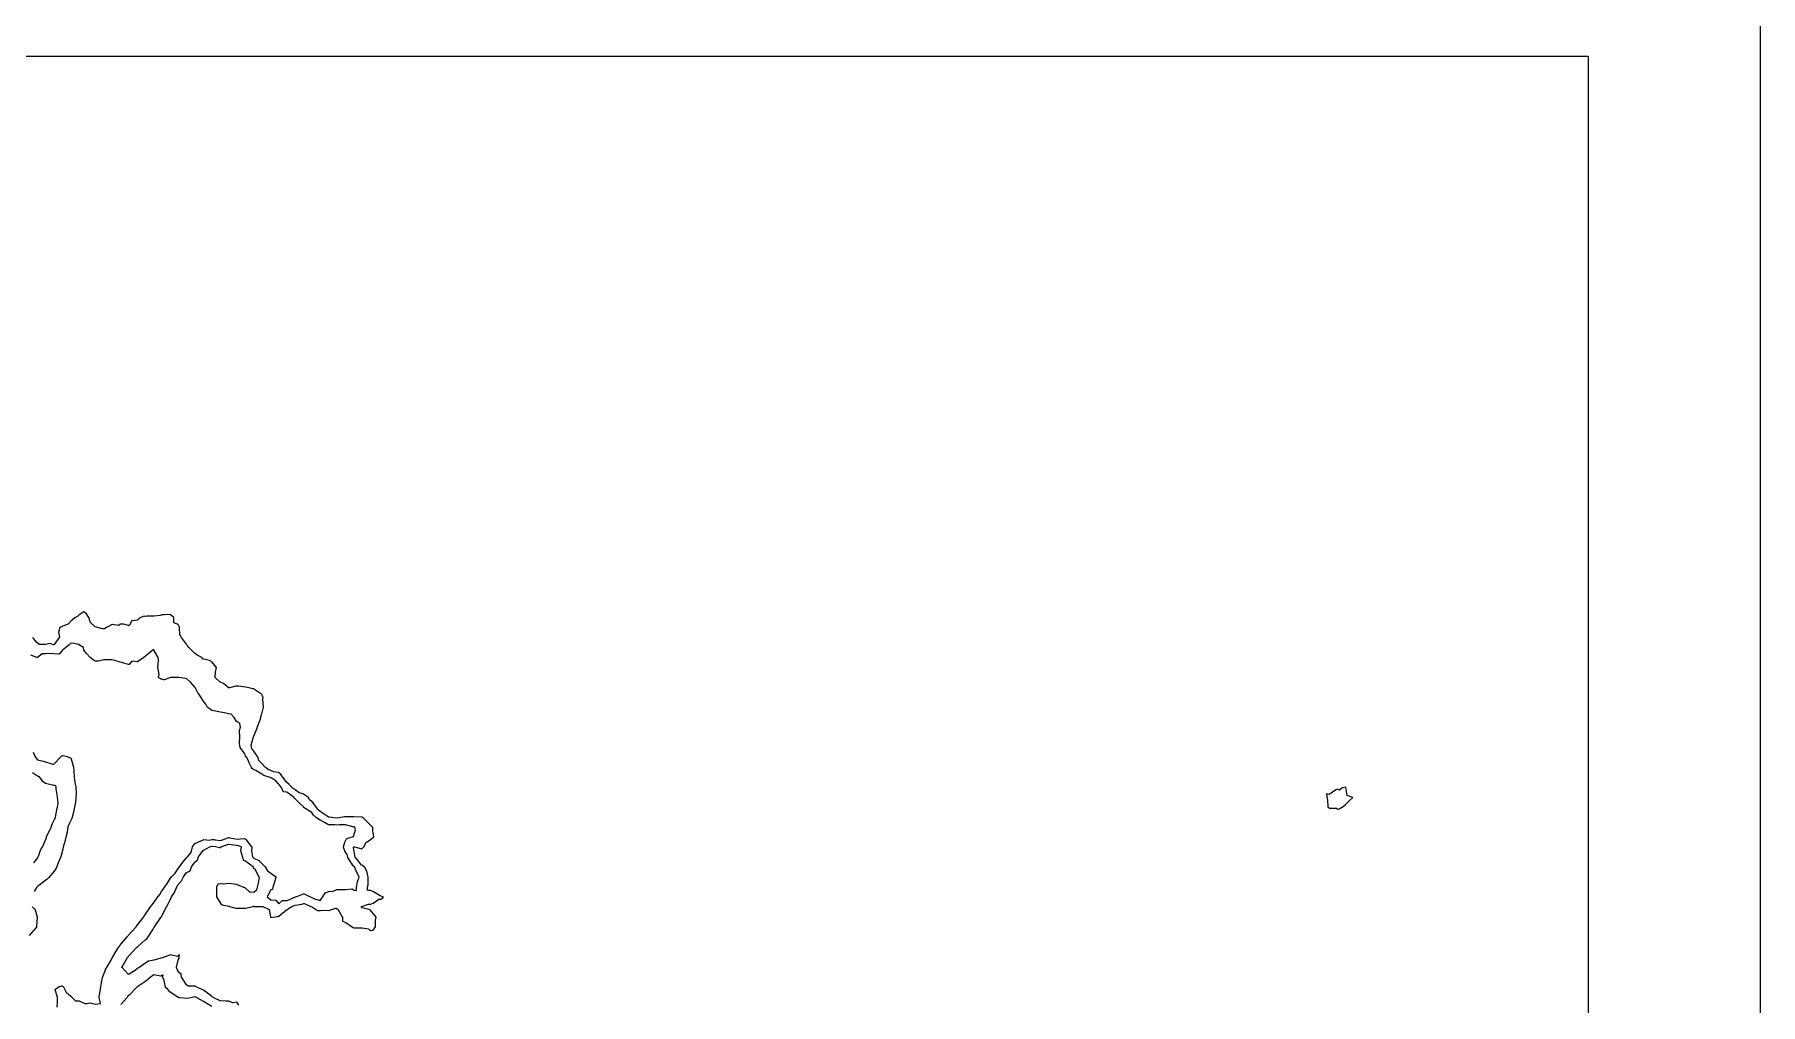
# Model space of a CAD drawing. Header units: millimetres. Extents: x 0 to 500, y 0 to 700.
# Drawn here: x 308.2 to 500, y 480.7 to 588.6 of the extents above; entities that cross this region are included whole.
import ezdxf

# ---------------------------------------------------------------- set-up
doc = ezdxf.new("R2010")
doc.units = ezdxf.units.MM
for name, color, linetype in [('CORTE', 1, 'Continuous'), ('GRABADO', 5, 'Continuous'), ('HOJA', 8, 'Continuous')]:
    doc.layers.add(name, color=color, linetype=linetype)

msp = doc.modelspace()

# ---------------------------------------------------------------- linework, layer by layer
at = {"layer": 'CORTE'}
for points in [[(302.94, 586.13), (326.24, 586.13), (326.67, 586.13), (328.93, 586.13), (329.61, 586.13), (330.73, 586.13), (331.41, 586.13), (331.86, 586.13), (332.31, 586.13), (340.21, 586.13), (340.7, 586.13), (341.34, 586.13), (341.83, 586.13), (342.96, 586.13), (343.6, 586.13), (344.16, 586.13), (344.79, 586.13), (345.29, 586.13), (345.8, 586.13), (346.93, 586.13), (347.44, 586.13), (348.01, 586.13), (348.63, 586.13), (349.76, 586.13), (350.28, 586.13), (351.42, 586.13), (351.95, 586.13), (354.23, 586.13), (354.78, 586.13), (355.37, 586.13), (356.52, 586.13), (357.07, 586.13), (357.64, 586.13), (358.2, 586.13), (359.35, 586.13), (359.91, 586.13), (360.48, 586.13), (361.64, 586.13), (362.22, 586.13), (384.88, 586.13), (385.33, 586.13), (385.78, 586.13), (386.36, 586.13), (386.68, 586.13), (387.01, 586.13), (387.6, 586.13), (388.07, 586.13), (388.67, 586.13), (389.39, 586.13), (389.74, 586.13), (390.34, 586.13), (390.82, 586.13), (391.54, 586.13), (392.14, 586.13), (392.62, 586.13), (394.43, 586.13), (395.13, 586.13), (395.63, 586.13), (396.13, 586.13), (396.64, 586.13), (397.15, 586.13), (397.76, 586.13), (398.28, 586.13), (400.72, 586.13), (401.25, 586.13), (404.32, 586.13), (404.8, 586.13), (407.28, 586.13), (407.84, 586.13), (409.71, 586.13), (410.28, 586.13), (411.53, 586.13), (412.12, 586.13), (414.62, 586.13), (415.27, 586.13), (415.87, 586.13), (416.48, 586.13), (417.74, 586.13), (418.35, 586.13), (418.98, 586.13), (419.61, 586.13), (420.25, 586.13), (420.88, 586.13), (440.55, 586.13), (441.02, 586.13), (441.81, 586.13), (442.1, 586.13), (442.1, 586.13), (442.64, 586.13), (443.85, 586.13), (444.87, 586.13), (446.19, 586.13), (447.88, 586.13), (450.36, 586.13), (450.36, 586.13), (450.88, 586.13), (452.15, 586.13), (452.67, 586.13), (453.45, 586.13), (453.45, 586.13), (453.89, 586.13), (454.44, 586.13), (455.89, 586.13), (456.95, 586.13), (458.07, 586.13), (458.33, 586.13), (460.25, 586.13), (460.81, 586.13), (461.54, 586.13), (462.1, 586.13), (466.61, 586.13), (467.32, 586.13), (469.24, 586.13), (469.84, 586.13), (470.53, 586.13), (471.21, 586.13), (472.49, 586.13), (473.16, 586.13), (473.52, 586.13), (473.95, 586.13), (474.63, 586.13), (475.37, 586.13), (476.15, 586.13), (476.96, 586.13), (477.59, 586.13), (478.24, 586.13), (479.52, 586.13), (480.15, 586.13), (480.8, 586.13), (480.81, 586.13), (480.82, 586.13), (480.84, 586.12), (480.85, 586.11), (480.86, 586.1), (480.86, 586.09), (480.87, 586.08), (480.87, 586.06), (480.87, 551.43), (480.87, 550.67), (480.87, 549.14), (480.87, 548.38), (480.87, 520.11), (480.87, 519.37), (480.87, 518.62), (480.87, 517.87), (480.87, 465.69)], [(310.74, 480.45), (310.78, 481.06), (310.78, 481.55), (310.51, 482.38), (310.5, 482.38), (310.5, 482.4), (310.5, 482.4), (310.5, 482.41), (310.51, 482.42), (310.51, 482.42), (310.51, 482.43), (310.51, 482.44), (310.52, 482.44), (310.53, 482.45), (310.54, 482.46), (310.96, 482.74), (310.97, 482.74), (310.98, 482.74), (311.25, 482.81), (311.26, 482.82), (311.28, 482.82), (311.28, 482.82), (311.29, 482.81), (311.3, 482.81), (311.3, 482.81), (311.31, 482.8), (311.41, 482.73), (311.41, 482.73), (311.42, 482.72), (311.43, 482.71), (311.74, 482.1), (312.25, 481.67), (312.25, 481.67), (312.3, 481.62), (312.77, 481.17), (313.13, 481.15), (313.14, 481.15), (313.14, 481.15), (313.15, 481.15), (313.16, 481.14), (313.81, 480.84), (314.04, 480.85), (314.38, 480.93), (314.38, 480.93), (314.39, 480.93), (314.4, 480.93), (314.4, 480.93), (314.98, 480.8), (315.53, 480.86), (315.41, 481.55), (315.41, 481.55), (315.41, 481.57), (315.49, 482.28), (315.57, 482.68), (315.6, 482.96), (315.6, 482.96), (315.78, 483.8), (315.79, 483.81), (315.79, 483.81), (315.83, 483.93), (316.1, 484.61), (316.1, 484.61), (316.1, 484.62), (316.28, 484.93), (316.76, 485.76), (316.84, 485.94), (316.85, 485.95), (316.91, 486.05), (317.29, 486.67), (317.59, 487.16), (317.59, 487.17), (317.65, 487.23), (317.7, 487.3), (318.52, 488.28), (318.57, 488.34), (318.62, 488.41), (318.62, 488.42), (319.5, 489.39), (319.52, 489.42), (319.55, 489.45), (319.55, 489.46), (320.35, 490.49), (320.35, 490.5), (320.41, 490.58), (320.47, 490.66), (321.11, 491.61), (321.11, 491.61), (321.25, 491.79), (321.4, 491.99), (321.91, 492.72), (321.91, 492.73), (322.13, 492.96), (322.32, 493.29), (322.33, 493.29), (322.7, 493.83), (322.95, 494.19), (323.25, 494.68), (323.25, 494.68), (323.42, 494.94), (323.43, 494.95), (323.43, 494.95), (323.84, 495.36), (324.18, 495.85), (324.18, 495.85), (324.33, 496.06), (324.69, 496.56), (325.11, 497.04), (325.21, 497.17), (325.21, 497.17), (325.62, 497.64), (325.77, 498.26), (325.77, 498.26), (325.77, 498.27), (325.78, 498.27), (325.78, 498.28), (326.03, 498.63), (326.04, 498.64), (326.05, 498.64), (326.06, 498.65), (326.52, 498.87), (326.99, 499.06), (327, 499.06), (327.01, 499.07), (327.02, 499.07), (327.02, 499.07), (327.61, 499.02), (327.93, 499.09), (327.94, 499.09), (327.95, 499.09), (328.25, 499.07), (328.26, 499.06), (328.87, 498.96), (329.63, 499.25), (329.78, 499.3), (329.78, 499.3), (329.79, 499.3), (329.79, 499.3), (329.8, 499.3), (329.81, 499.3), (329.93, 499.28), (330.73, 499.12), (331.47, 499.21), (331.48, 499.21), (331.48, 499.2), (331.49, 499.2), (331.5, 499.2), (331.69, 499.12), (331.69, 499.11), (331.7, 499.11), (331.71, 499.1), (331.71, 499.1), (332.34, 498.28), (332.35, 498.28), (332.35, 498.26), (332.36, 498.26), (332.36, 498.25), (332.36, 498.24), (332.36, 498.24), (332.36, 498.23), (332.32, 497.84), (332.43, 497.16), (332.62, 496.99), (333.16, 496.74), (333.17, 496.74), (333.17, 496.73), (333.18, 496.73), (333.55, 496.36), (333.56, 496.36), (333.83, 496.06), (333.83, 496.06), (333.84, 496.05), (334.09, 495.59), (334.47, 495.36), (334.47, 495.36), (334.99, 494.96), (334.99, 494.96), (335, 494.95), (335.01, 494.94), (335.01, 494.94), (335.01, 494.93), (335.02, 494.93), (335.02, 494.92), (335.02, 494.91), (335.02, 494.9), (335.02, 494.9), (335.02, 494.89), (335.02, 494.88), (334.79, 494.11), (334.7, 493.77), (334.66, 493.58), (334.66, 493.58), (334.66, 493.57), (334.66, 493.56), (334.65, 493.56), (334.65, 493.55), (334.64, 493.54), (334.64, 493.54), (334.63, 493.54), (334.62, 493.53), (334.61, 493.53), (334.48, 493.5), (334.05, 492.7), (334.46, 492.37), (335.01, 492.33), (335.02, 492.33), (335.03, 492.33), (335.03, 492.33), (335.04, 492.32), (335.05, 492.32), (335.06, 492.31), (335.06, 492.31), (335.07, 492.3), (335.36, 491.93), (335.69, 492.27), (335.69, 492.27), (335.7, 492.28), (335.71, 492.28), (335.72, 492.29), (335.72, 492.29), (335.73, 492.29), (336.27, 492.31), (337.12, 492.68), (337.18, 492.7), (337.19, 492.71), (337.23, 492.71), (337.35, 492.75), (338.11, 493.03), (338.12, 493.03), (338.13, 493.03), (338.14, 493.03), (338.15, 493.03), (338.17, 493.03), (338.76, 492.75), (339.01, 492.65), (339.1, 492.61), (339.1, 492.61), (339.31, 492.49), (339.96, 492.32), (340.25, 492.72), (340.5, 493.14), (340.5, 493.15), (340.51, 493.15), (340.51, 493.16), (340.52, 493.16), (340.52, 493.17), (340.53, 493.17), (340.89, 493.3), (340.9, 493.3), (340.91, 493.3), (341.39, 493.34), (341.81, 493.51), (341.82, 493.51), (341.84, 493.52), (342.13, 493.52), (342.76, 493.54), (343.47, 493.6), (343.47, 493.6), (343.49, 493.6), (343.5, 493.6), (343.51, 493.6), (343.51, 493.59), (343.52, 493.59), (343.72, 493.46), (344, 493.42), (344, 493.79), (344, 493.8), (344, 493.8), (344.1, 494.38), (344.1, 494.38), (344.27, 494.9), (343.95, 495.59), (343.79, 495.97), (343.72, 496.07), (343.64, 496.16), (343.63, 496.17), (343.02, 497.08), (343.02, 497.09), (343.02, 497.1), (343.01, 497.1), (343.01, 497.11), (343.01, 497.11), (342.97, 497.42), (342.71, 497.79), (342.7, 497.8), (342.7, 497.81), (342.53, 498.21), (342.53, 498.21), (342.52, 498.22), (342.52, 498.23), (342.52, 498.24), (342.52, 498.24), (342.52, 498.25), (342.53, 498.26), (342.7, 498.79), (342.7, 498.8), (342.89, 499.16), (342.89, 499.17), (342.9, 499.18), (342.91, 499.19), (342.93, 499.19), (343.67, 499.41), (343.88, 500.15), (343.79, 500.42), (343.74, 500.48), (343.69, 500.49), (343.6, 500.49), (343.59, 500.49), (342.76, 500.72), (342.12, 500.72), (341.85, 500.67), (341.85, 500.67), (341.84, 500.67), (341.58, 500.7), (340.91, 500.72), (340.89, 500.72), (340.88, 500.73), (340.88, 500.73), (340.43, 500.97), (339.95, 501.22), (339.95, 501.22), (339.54, 501.51), (339.54, 501.51), (339.23, 501.78), (339.23, 501.78), (339.22, 501.79), (339.01, 502.08), (338.19, 502.62), (338.13, 502.66), (338.12, 502.66), (338.12, 502.67), (338.11, 502.67), (338.11, 502.68), (338.1, 502.68), (338.1, 502.69), (338.08, 502.74), (337.7, 503.09), (337.7, 503.09), (337.16, 503.62), (337.1, 503.66), (337.1, 503.66), (337.09, 503.68), (337.08, 503.69), (337.08, 503.7), (337.06, 503.75), (336.25, 504.34), (335.9, 504.4), (335.9, 504.4), (335.89, 504.4), (335.88, 504.4), (335.87, 504.41), (335.87, 504.42), (335.86, 504.43), (335.85, 504.43), (335.64, 504.87), (335.3, 505.32), (335.03, 505.62), (334.49, 505.95), (334.41, 505.99), (333.69, 506.2), (333.68, 506.21), (333.46, 506.36), (332.79, 506.77), (332.55, 506.88), (332.44, 506.94), (332.43, 506.94), (332.42, 506.95), (332.42, 506.96), (332.41, 506.96), (332.33, 507.09), (332.01, 507.69), (332.01, 507.7), (331.82, 508.19), (331.69, 508.29), (331.69, 508.29), (331.68, 508.3), (331.68, 508.31), (331.67, 508.31), (331.67, 508.32), (331.58, 508.61), (331.06, 509.31), (331.06, 509.31), (331.05, 509.32), (331.05, 509.33), (331.05, 509.34), (330.98, 509.73), (330.98, 509.74), (330.98, 509.75), (331.02, 510.46), (330.98, 511.18), (330.98, 511.19), (330.98, 511.19), (330.98, 511.2), (331.09, 511.58), (331.02, 511.96), (330.68, 512.19), (330.67, 512.2), (330.67, 512.2), (330.66, 512.21), (330.41, 512.64), (330.08, 513), (329.78, 513.06), (329.34, 513.15), (328.86, 513.22), (328.86, 513.22), (328.51, 513.32), (327.93, 513.43), (327.92, 513.43), (327.91, 513.44), (327.46, 513.74), (327.45, 513.74), (327.45, 513.75), (327.44, 513.76), (327.44, 513.76), (327.26, 514.12), (326.96, 514.48), (326.96, 514.49), (326.73, 514.87), (326.42, 515.32), (326.41, 515.33), (326.05, 515.98), (326.05, 515.98), (326.03, 516.02), (325.59, 516.55), (325.13, 516.96), (324.46, 517.06), (324.25, 517.08), (324.24, 517.08), (324.21, 517.09), (324.19, 517.1), (323.33, 517.1), (323.23, 517.06), (322.62, 516.82), (322.61, 516.82), (322.61, 516.82), (322.6, 516.82), (322.59, 516.82), (322.58, 516.82), (322.57, 516.82), (322.37, 516.9), (322.26, 516.92), (322.25, 516.92), (322.24, 516.93), (322.23, 516.93), (322.02, 517.07), (322.02, 517.08), (322.01, 517.08), (322, 517.09), (322, 517.1), (321.99, 517.11), (321.99, 517.11), (321.99, 517.12), (321.99, 517.13), (321.99, 517.15), (321.99, 517.15), (321.99, 517.16), (322.08, 517.42), (321.93, 518.24), (321.93, 518.25), (321.93, 518.25), (321.99, 518.97), (321.95, 519.33), (321.44, 520.19), (321.16, 519.99), (320.58, 519.5), (320.49, 519.42), (320.35, 519.3), (320.35, 519.3), (319.65, 518.83), (319.65, 518.83), (319.64, 518.82), (319.63, 518.82), (319.61, 518.82), (319.61, 518.82), (319.6, 518.82), (319.03, 518.89), (318.74, 518.54), (318.74, 518.54), (318.73, 518.53), (318.72, 518.52), (318.71, 518.52), (318.69, 518.52), (318.68, 518.52), (318.67, 518.52), (318.15, 518.67), (317.74, 518.8), (317.04, 519.01), (316.82, 519.07), (315.92, 519.07), (315.32, 518.89), (315.31, 518.89), (315.31, 518.89), (314.97, 518.89), (314.97, 518.89), (314.96, 518.89), (314.96, 518.9), (314.95, 518.9), (314.94, 518.9), (314.94, 518.91), (314.73, 519.05), (314.39, 519.3), (314.39, 519.3), (314.38, 519.3), (314.38, 519.31), (313.99, 519.77), (313.72, 520.1), (313.72, 520.1), (313.71, 520.11), (313.71, 520.12), (313.71, 520.12), (313.71, 520.13), (313.66, 520.42), (313.1, 520.76), (312.59, 520.88), (312.23, 520.92), (312.02, 520.7), (312.02, 520.69), (311.71, 520.41), (311.71, 520.41), (311.33, 520.14), (310.99, 519.71), (310.99, 519.71), (310.98, 519.7), (310.97, 519.7), (310.97, 519.69), (310.95, 519.69), (310.94, 519.69), (310.93, 519.69), (310.34, 519.73), (309.81, 519.75), (309.42, 519.72), (309.08, 519.72), (308.54, 519.31), (308.53, 519.31), (308.52, 519.3), (308.51, 519.3), (308.5, 519.29), (308.49, 519.29), (308.48, 519.3), (308.47, 519.3), (308.46, 519.3), (307.8, 519.59)], [(308.06, 508.78), (308.28, 508.28), (308.54, 507.94), (309.03, 507.82), (309.44, 507.71), (309.44, 507.71), (310.12, 507.5), (310.12, 507.5), (310.32, 507.42), (311.13, 508.29), (311.18, 508.35), (311.19, 508.35), (311.24, 508.38), (311.34, 508.43), (311.35, 508.43), (311.36, 508.43), (311.37, 508.43), (311.38, 508.43), (311.38, 508.43), (311.83, 508.31), (311.84, 508.31), (311.85, 508.31), (312.24, 508.11), (312.24, 508.11), (312.25, 508.1), (312.26, 508.09), (312.26, 508.08), (312.27, 508.07), (312.27, 508.06), (312.48, 507.4), (312.48, 507.39), (312.54, 507.14), (312.54, 507.14), (312.59, 506.76), (312.59, 506.76), (312.62, 506.02), (312.7, 505.43), (312.8, 504.92), (312.81, 504.91), (312.84, 504.23), (312.84, 504.23), (312.81, 503.79), (312.81, 503.79), (312.75, 503.25), (312.75, 503.25), (312.64, 502.67), (312.59, 502.3), (312.58, 502.29), (312.38, 501.55), (312.38, 501.54), (312.27, 501.27), (312.27, 501.26), (312.01, 500.74), (311.92, 500.44), (311.83, 499.92), (311.83, 499.91), (311.7, 499.33), (311.63, 499), (311.63, 498.99), (311.39, 498.22), (311.35, 498.01), (311.17, 497.32), (311.09, 497.1), (311.09, 497.1), (310.84, 496.5), (310.67, 495.99), (310.67, 495.98), (310.67, 495.98), (310.56, 495.8), (310.56, 495.79), (310.41, 495.58), (309.79, 494.85), (309.79, 494.85), (309.61, 494.68), (309.61, 494.67), (309.47, 494.56), (308.83, 494.08), (308.54, 493.86), (308.49, 493.81), (308.44, 493.75), (308.17, 493.29)], [(307.95, 491.6), (308.28, 491.3), (308.29, 491.29), (308.29, 491.28), (308.29, 491.28), (308.3, 491.27), (308.52, 490.47), (308.52, 490.47), (308.52, 490.46), (308.52, 490.45), (308.45, 489.47), (308.43, 489.33), (308.43, 489.32), (308.42, 489.31), (308.42, 489.3), (308.41, 489.29), (307.62, 488.42)], [(327.91, 480.52), (327.37, 480.85), (326.98, 481.08), (326.23, 481.5), (326.23, 481.5), (326.12, 481.57), (326.08, 481.59), (326.02, 481.59), (325.59, 481.49), (325.59, 481.49), (325.18, 481.42), (325.17, 481.42), (325.16, 481.42), (324.35, 481.49), (324.35, 481.49), (324.25, 481.5), (324.24, 481.5), (324.23, 481.5), (324.23, 481.5), (324.22, 481.5), (324.21, 481.5), (324.2, 481.51), (324.19, 481.52), (324.19, 481.52), (324.15, 481.56), (323.27, 482.13), (323.27, 482.14), (323.26, 482.15), (323.07, 482.39), (322.78, 482.62), (322.77, 482.62), (322.77, 482.62), (322.76, 482.63), (322.76, 482.64), (322.76, 482.64), (322.75, 482.65), (322.75, 482.66), (322.61, 483.41), (322.46, 483.76), (322.46, 483.76), (322.45, 483.77), (322.45, 483.78), (322.45, 483.78), (322.45, 483.79), (322.45, 483.79), (322.45, 483.8), (322.52, 483.99), (322.42, 483.99), (322.29, 483.89), (322.29, 483.89), (322.28, 483.89), (322.28, 483.88), (322.27, 483.88), (322.26, 483.88), (322.25, 483.88), (322.24, 483.88), (322.24, 483.88), (321.48, 484.03), (321.07, 483.73), (320.77, 483.5), (320.59, 483.35), (320.58, 483.35), (319.82, 482.81), (319.81, 482.81), (319.65, 482.71), (319.61, 482.68), (319.56, 482.62), (318.73, 481.78), (318.73, 481.78), (318.59, 481.69), (318.5, 481.52), (318.49, 481.52), (318.49, 481.51), (317.81, 480.76), (317.81, 480.76), (317.8, 480.75), (317.8, 480.75), (317.79, 480.75)]]:
    msp.add_lwpolyline(points, dxfattribs=at)
at = {"layer": 'GRABADO'}
for points in [[(302.94, 586.13), (320.7, 586.13), (321.2, 586.13), (323.8, 586.13), (324.59, 586.13), (325.89, 586.13), (326.67, 586.13), (327.19, 586.13), (327.71, 586.13), (336.83, 586.13), (337.39, 586.13), (338.13, 586.13), (338.69, 586.13), (340, 586.13), (340.73, 586.13), (341.38, 586.13), (342.11, 586.13), (342.69, 586.13), (343.27, 586.13), (344.58, 586.13), (345.17, 586.13), (345.82, 586.13), (346.54, 586.13), (347.84, 586.13), (348.45, 586.13), (349.76, 586.13), (350.37, 586.13), (353, 586.13), (353.63, 586.13), (354.32, 586.13), (355.64, 586.13), (356.27, 586.13), (356.94, 586.13), (357.58, 586.13), (358.91, 586.13), (359.56, 586.13), (360.22, 586.13), (361.55, 586.13), (362.22, 586.13), (379.25, 586.13), (379.76, 586.13), (380.28, 586.13), (380.95, 586.13), (381.32, 586.13), (381.7, 586.13), (382.39, 586.13), (382.92, 586.13), (383.61, 586.13), (384.45, 586.13), (384.85, 586.13), (385.54, 586.13), (386.09, 586.13), (386.92, 586.13), (387.62, 586.13), (388.18, 586.13), (390.26, 586.13), (391.07, 586.13), (391.65, 586.13), (392.23, 586.13), (392.81, 586.13), (393.4, 586.13), (394.11, 586.13), (394.7, 586.13), (397.53, 586.13), (398.14, 586.13), (401.68, 586.13), (402.23, 586.13), (405.09, 586.13), (405.74, 586.13), (407.89, 586.13), (408.55, 586.13), (409.99, 586.13), (410.67, 586.13), (413.56, 586.13), (414.31, 586.13), (415.01, 586.13), (415.7, 586.13), (417.16, 586.13), (417.87, 586.13), (418.59, 586.13), (419.31, 586.13), (420.05, 586.13), (420.78, 586.13), (434.36, 586.13), (434.9, 586.13), (435.81, 586.13), (436.15, 586.13), (436.15, 586.13), (436.77, 586.13), (438.17, 586.13), (439.35, 586.13), (440.86, 586.13), (442.81, 586.13), (445.68, 586.13), (445.68, 586.13), (446.27, 586.13), (447.74, 586.13), (448.34, 586.13), (449.24, 586.13), (449.24, 586.13), (449.75, 586.13), (450.39, 586.13), (452.05, 586.13), (453.28, 586.13), (454.57, 586.13), (454.87, 586.13), (457.09, 586.13), (457.74, 586.13), (458.58, 586.13), (459.23, 586.13), (464.43, 586.13), (465.24, 586.13), (467.46, 586.13), (468.15, 586.13), (468.95, 586.13), (469.73, 586.13), (471.21, 586.13), (471.98, 586.13), (472.4, 586.13), (472.9, 586.13), (473.69, 586.13), (474.53, 586.13), (475.43, 586.13), (476.37, 586.13), (477.09, 586.13), (477.85, 586.13), (479.32, 586.13), (480.05, 586.13), (480.8, 586.13), (480.81, 586.13), (480.82, 586.12), (480.84, 586.12), (480.85, 586.11), (480.86, 586.1), (480.86, 586.09), (480.87, 586.08), (480.87, 586.06), (480.87, 557.05), (480.87, 556.17), (480.87, 554.41), (480.87, 553.53), (480.87, 520.91), (480.87, 520.05), (480.87, 519.19), (480.87, 518.32), (480.87, 469.06)], [(330.9, 480.69), (330.69, 481.01), (330.29, 480.92), (330.28, 480.92), (330.26, 480.92), (330.25, 480.92), (330.25, 480.93), (329.78, 481.1), (329.49, 481.12), (328.87, 481.15), (328.86, 481.15), (328.86, 481.15), (328.85, 481.15), (328.84, 481.15), (328.14, 481.49), (328.14, 481.49), (327.98, 481.58), (327.97, 481.58), (327.91, 481.62), (327.9, 481.62), (327.57, 481.9), (326.98, 482.34), (326.84, 482.43), (326.39, 482.6), (326.39, 482.61), (326.08, 482.77), (325.31, 482.77), (325.3, 482.78), (325.29, 482.78), (325.29, 482.78), (325.28, 482.78), (325.28, 482.78), (325.27, 482.79), (325.12, 482.9), (325.11, 482.91), (325.11, 482.92), (324.57, 483.74), (324.56, 483.75), (324.56, 483.76), (324.56, 483.77), (324.56, 483.77), (324.49, 484.13), (324.19, 484.38), (324.19, 484.38), (324.18, 484.39), (324.18, 484.39), (324.17, 484.4), (324.17, 484.41), (324, 484.87), (324, 484.88), (324, 484.88), (324, 484.89), (324, 484.9), (324, 484.91), (324, 484.91), (324.17, 485.68), (324.17, 485.69), (324.17, 485.69), (324.18, 485.7), (324.18, 485.71), (324.3, 485.87), (324.28, 486), (324.28, 486.01), (324.28, 486.02), (324.28, 486.03), (324.33, 486.2), (324.26, 486.29), (324.18, 486.13), (324.17, 486.13), (324.17, 486.12), (324.16, 486.11), (324.15, 486.11), (324.15, 486.1), (324.14, 486.1), (324.13, 486.1), (324.13, 486.09), (324.11, 486.09), (324.1, 486.09), (324.1, 486.09), (324.09, 486.09), (323.32, 486.27), (322.44, 485.94), (322.42, 485.93), (322.42, 485.93), (322.41, 485.93), (322.4, 485.93), (322.4, 485.92), (322.4, 485.92), (321.48, 485.66), (321.48, 485.66), (320.86, 485.58), (320.58, 485.38), (319.8, 484.83), (319.7, 484.77), (319.65, 484.74), (319.39, 484.52), (319.38, 484.51), (318.72, 484.12), (318.72, 484.11), (318.71, 484.11), (318.7, 484.11), (318.69, 484.11), (318.69, 484.11), (318.68, 484.11), (318.68, 484.11), (318.67, 484.11), (318.66, 484.11), (318.65, 484.11), (318.64, 484.12), (318.63, 484.12), (318.63, 484.13), (317.94, 484.85), (317.94, 484.85), (317.94, 484.86), (317.93, 484.86), (317.93, 484.87), (317.93, 484.88), (317.93, 484.89), (317.93, 484.89), (317.93, 484.9), (317.93, 484.9), (317.93, 484.91), (317.93, 484.92), (317.93, 484.93), (317.94, 484.93), (318.55, 485.97), (318.55, 485.97), (318.61, 486.05), (318.61, 486.06), (318.62, 486.06), (318.62, 486.07), (318.63, 486.07), (318.77, 486.22), (319.55, 487.07), (319.56, 487.07), (319.57, 487.08), (319.57, 487.08), (319.58, 487.08), (319.59, 487.09), (319.6, 487.09), (319.62, 487.09), (319.63, 487.09), (319.62, 487.11), (319.62, 487.12), (319.62, 487.12), (319.62, 487.13), (319.62, 487.14), (319.63, 487.15), (319.63, 487.16), (319.64, 487.17), (319.64, 487.17), (320.49, 487.93), (320.49, 487.93), (320.5, 487.94), (320.69, 488.04), (320.83, 488.27), (320.83, 488.27), (321.4, 489.12), (321.48, 489.28), (321.54, 489.38), (321.54, 489.38), (322.26, 490.42), (322.32, 490.5), (322.32, 490.5), (322.32, 490.51), (322.88, 491.6), (322.88, 491.6), (323.04, 491.85), (323.25, 492.31), (323.42, 492.71), (323.43, 492.72), (323.43, 492.72), (323.76, 493.21), (324.01, 493.82), (324.01, 493.83), (324.02, 493.83), (324.18, 494.08), (324.18, 494.09), (324.55, 494.5), (324.77, 494.93), (324.77, 494.94), (324.77, 494.94), (325.11, 495.4), (325.11, 495.41), (325.12, 495.41), (325.13, 495.42), (325.13, 495.42), (325.5, 495.6), (325.64, 496.04), (325.65, 496.04), (325.65, 496.05), (325.65, 496.06), (326.04, 496.55), (326.04, 496.55), (326.04, 496.55), (326.32, 496.82), (326.43, 497.15), (326.43, 497.15), (326.43, 497.16), (326.44, 497.17), (326.96, 497.88), (326.97, 497.89), (326.98, 497.89), (326.98, 497.89), (326.99, 497.9), (327.23, 498.01), (327.76, 498.3), (327.77, 498.31), (327.78, 498.31), (327.93, 498.34), (327.94, 498.34), (327.95, 498.35), (328.31, 498.31), (328.31, 498.31), (328.79, 498.2), (328.87, 498.18), (328.91, 498.2), (328.97, 498.28), (328.97, 498.29), (328.98, 498.29), (328.99, 498.3), (328.99, 498.3), (329, 498.3), (329, 498.31), (329.78, 498.57), (329.78, 498.57), (329.79, 498.57), (329.79, 498.57), (329.8, 498.57), (329.81, 498.57), (330.63, 498.45), (330.73, 498.42), (330.83, 498.44), (330.83, 498.44), (330.85, 498.43), (330.86, 498.43), (330.86, 498.43), (331.14, 498.3), (331.15, 498.3), (331.16, 498.29), (331.17, 498.28), (331.17, 498.28), (331.18, 498.27), (331.18, 498.26), (331.19, 498.24), (331.19, 498.23), (331.18, 498.22), (331.1, 497.88), (331.33, 497.14), (331.34, 497.14), (331.34, 497.14), (331.38, 496.78), (331.67, 496.7), (331.68, 496.7), (331.69, 496.7), (331.7, 496.69), (332.49, 496.07), (332.5, 496.07), (332.5, 496.06), (332.51, 496.05), (332.51, 496.04), (332.52, 496.04), (332.52, 496.03), (332.52, 496.03), (332.52, 496.02), (332.52, 496.01), (332.52, 496.01), (332.51, 495.89), (332.59, 495.88), (332.6, 495.88), (332.61, 495.87), (332.62, 495.87), (332.62, 495.87), (332.63, 495.86), (332.64, 495.85), (332.64, 495.85), (333.15, 494.94), (333.15, 494.93), (333.15, 494.92), (333.16, 494.92), (333.16, 494.91), (333.16, 494.9), (333.16, 494.9), (333.16, 494.89), (333.05, 494.25), (332.97, 493.78), (332.97, 493.77), (332.89, 493.48), (332.89, 493.48), (332.88, 493.47), (332.88, 493.46), (332.88, 493.46), (332.87, 493.45), (332.63, 493.22), (332.63, 493.21), (332.61, 493.2), (332.6, 493.2), (332.59, 493.2), (332.58, 493.19), (332.57, 493.19), (332.17, 493.24), (332.16, 493.24), (332.15, 493.25), (332.14, 493.25), (332.13, 493.25), (331.61, 493.7), (331.58, 493.72), (330.92, 493.98), (330.71, 494.07), (330.39, 494.11), (329.8, 494.19), (329.21, 494.11), (329.21, 494.11), (329.2, 494.11), (329.19, 494.11), (328.87, 494.17), (328.59, 494.12), (328.42, 493.77), (328.42, 493.16), (328.42, 492.7), (328.93, 491.94), (329.06, 491.82), (329.82, 491.67), (329.83, 491.66), (329.89, 491.64), (330.6, 491.47), (330.73, 491.45), (331.64, 491.45), (332.49, 491.64), (332.53, 491.66), (332.54, 491.66), (332.54, 491.66), (332.57, 491.67), (332.57, 491.67), (332.58, 491.67), (332.6, 491.67), (332.61, 491.66), (332.61, 491.66), (332.62, 491.66), (332.63, 491.65), (333.51, 491.65), (333.52, 491.65), (333.56, 491.64), (333.57, 491.64), (334.23, 491.35), (334.23, 491.34), (334.24, 491.34), (334.24, 491.34), (334.25, 491.33), (334.26, 491.32), (334.26, 491.31), (334.26, 491.3), (334.27, 491.3), (334.44, 490.48), (334.47, 490.43), (335.2, 490.53), (335.3, 490.57), (335.3, 490.57), (335.31, 490.57), (335.32, 490.57), (335.33, 490.57), (335.35, 490.57), (335.35, 490.57), (335.36, 490.56), (336.23, 491.28), (336.24, 491.28), (336.43, 491.41), (336.82, 491.63), (336.83, 491.63), (337.18, 491.79), (337.19, 491.79), (337.9, 491.9), (338.12, 491.96), (338.13, 491.96), (338.14, 491.96), (338.16, 491.96), (338.36, 491.88), (338.37, 491.88), (338.92, 491.63), (339.1, 491.55), (339.1, 491.55), (339.65, 491.21), (339.99, 491.18), (340.31, 491.24), (340.31, 491.24), (340.33, 491.24), (340.91, 491.19), (341.68, 491.46), (341.68, 491.47), (341.69, 491.47), (341.71, 491.47), (341.72, 491.46), (341.72, 491.46), (341.74, 491.46), (341.89, 491.34), (341.9, 491.33), (341.9, 491.33), (342.41, 490.49), (342.41, 490.49), (342.42, 490.48), (342.42, 490.47), (342.42, 490.46), (342.44, 490.02), (342.8, 489.86), (342.81, 489.86), (343.44, 489.4), (343.61, 489.29), (343.7, 489.28), (343.82, 489.28), (344.63, 489.28), (345.33, 489.14), (345.34, 489.13), (345.35, 489.13), (345.36, 489.12), (345.57, 488.97), (345.85, 489), (346.1, 489.37), (346.1, 490.1), (346.1, 490.11), (346.1, 490.11), (346.18, 490.44), (345.5, 491.25), (345.37, 491.31), (344.61, 491.48), (344.6, 491.49), (344.59, 491.49), (344.57, 491.5), (344.56, 491.51), (344.55, 491.51), (344.54, 491.52), (344.54, 491.53), (344.54, 491.54), (344.53, 491.55), (344.53, 491.55), (344.53, 491.56), (344.53, 491.57), (344.53, 491.58), (344.53, 491.59), (344.54, 491.6), (344.54, 491.61), (344.55, 491.61), (344.55, 491.62), (344.56, 491.62), (344.56, 491.63), (344.58, 491.64), (344.58, 491.64), (344.59, 491.65), (345.31, 491.89), (345.33, 491.9), (345.53, 491.9), (345.83, 492.02), (346.43, 492.43), (346.44, 492.43), (346.45, 492.44), (346.46, 492.44), (346.46, 492.44), (346.68, 492.47), (346.98, 492.66), (346.62, 492.82), (346.61, 492.83), (346.61, 492.83), (346.43, 492.95), (345.88, 493.28), (345.53, 493.41), (345.29, 493.41), (345.28, 493.41), (345.27, 493.42), (345.26, 493.42), (345.25, 493.43), (345.24, 493.43), (345.24, 493.44), (345.23, 493.45), (345.23, 493.45), (345.23, 493.46), (345.22, 493.47), (345.22, 493.47), (345.22, 493.48), (345.22, 493.49), (345.22, 493.79), (345.22, 493.8), (345.22, 493.8), (345.27, 494.05), (345.3, 494.89), (345.14, 495.58), (344.9, 495.96), (344.57, 496.24), (344.57, 496.24), (344.56, 496.25), (344.23, 496.67), (343.87, 497.08), (343.87, 497.08), (343.87, 497.09), (343.86, 497.09), (343.86, 497.1), (343.86, 497.11), (343.66, 498.17), (343.66, 498.18), (343.66, 498.19), (343.67, 498.2), (343.67, 498.21), (343.67, 498.22), (343.68, 498.23), (343.68, 498.23), (343.69, 498.24), (343.69, 498.24), (343.7, 498.25), (343.71, 498.25), (343.71, 498.26), (343.72, 498.26), (343.73, 498.26), (343.74, 498.26), (343.75, 498.26), (344.6, 498.04), (344.81, 498.28), (345.07, 498.77), (345.07, 498.78), (345.08, 498.78), (345.08, 498.79), (345.08, 498.79), (345.09, 498.8), (345.5, 499.05), (345.92, 499.38), (345.82, 500.04), (345.82, 500.04), (345.82, 500.43), (345.64, 500.58), (345.64, 500.58), (345.49, 500.77), (344.72, 501.51), (344.63, 501.55), (344.61, 501.56), (344.56, 501.56), (343.69, 501.62), (342.88, 501.62), (342.78, 501.6), (342.77, 501.6), (342.76, 501.6), (342.67, 501.61), (342.08, 501.5), (342.08, 501.5), (341.85, 501.46), (341.84, 501.46), (341.48, 501.5), (341.48, 501.5), (340.96, 501.56), (340.96, 501.56), (340.9, 501.57), (340.89, 501.57), (340.88, 501.57), (340.87, 501.58), (340.74, 501.67), (339.95, 502.18), (339.94, 502.18), (339.72, 502.37), (339.72, 502.37), (339.72, 502.38), (339.71, 502.38), (339.53, 502.64), (339.01, 503.34), (338.81, 503.47), (338.8, 503.47), (338.79, 503.48), (338.79, 503.49), (338.78, 503.5), (338.66, 503.74), (338.1, 504.12), (337.64, 504.26), (337.63, 504.27), (337.62, 504.27), (337.62, 504.28), (337.17, 504.62), (336.85, 504.84), (336.85, 504.85), (336.84, 504.85), (336.52, 505.2), (336.23, 505.45), (336.23, 505.45), (336.23, 505.46), (335.83, 505.97), (335.6, 506.32), (335.33, 506.54), (334.78, 506.61), (334.77, 506.62), (334.41, 506.78), (334.22, 506.83), (334.21, 506.83), (334.2, 506.84), (333.89, 507.07), (333.88, 507.08), (333.45, 507.56), (333.16, 507.84), (333.15, 507.84), (333.15, 507.84), (333.14, 507.85), (333.14, 507.86), (333.14, 507.87), (333.14, 507.87), (333.07, 508.21), (332.52, 509.03), (332.39, 509.13), (332.39, 509.13), (332.38, 509.14), (332.37, 509.14), (332.37, 509.15), (332.37, 509.16), (332.31, 509.34), (332.31, 509.34), (332.31, 509.35), (332.3, 509.6), (332.3, 509.61), (332.3, 509.61), (332.3, 509.62), (332.3, 509.62), (332.51, 510.33), (332.54, 510.48), (332.54, 510.49), (332.54, 510.49), (332.85, 511.2), (333, 511.6), (333.35, 512.61), (333.35, 512.78), (333.35, 512.79), (333.36, 512.79), (333.36, 512.8), (333.36, 512.81), (333.36, 512.82), (333.37, 512.82), (333.38, 512.83), (333.38, 512.83), (333.44, 512.89), (333.66, 513.8), (333.57, 514.73), (333.57, 514.74), (333.57, 514.75), (333.57, 514.75), (333.61, 514.9), (333.55, 515.02), (333.45, 515.25), (332.75, 515.7), (332.55, 515.82), (332.47, 515.83), (332.47, 515.83), (332.03, 515.95), (331.64, 516.03), (330.86, 516.12), (330.72, 516.12), (330.58, 516.13), (329.89, 515.95), (329.82, 515.93), (329.81, 515.93), (329.79, 515.93), (329.79, 515.93), (329.78, 515.93), (329.77, 515.94), (329.75, 515.94), (329.73, 515.97), (329.23, 516.43), (328.84, 516.59), (328.83, 516.59), (328.83, 516.6), (328.82, 516.6), (328.29, 517.08), (328.28, 517.09), (328.28, 517.09), (328.27, 517.1), (328.27, 517.12), (328.27, 517.13), (328.27, 517.14), (328.32, 517.68), (328.32, 517.68), (328.44, 518.22), (327.9, 518.82), (327.65, 518.97), (327, 519.13), (326.99, 519.13), (326.98, 519.13), (326.98, 519.14), (326.97, 519.14), (326.97, 519.14), (326.82, 519.3), (326.29, 519.56), (326.28, 519.57), (326.28, 519.57), (326.05, 519.76), (326.04, 519.76), (325.37, 520.41), (325.23, 520.56), (325.22, 520.56), (325.22, 520.57), (325.22, 520.57), (325.1, 520.81), (324.53, 521.54), (324.53, 521.54), (324.38, 521.78), (324.37, 521.78), (324.37, 521.79), (324.37, 521.8), (324.37, 521.81), (324.36, 521.81), (324.32, 522.67), (324.18, 522.99), (323.74, 523.17), (323.74, 523.17), (323.73, 523.18), (323.72, 523.18), (323.71, 523.19), (323.71, 523.2), (323.71, 523.2), (323.7, 523.21), (323.7, 523.22), (323.7, 523.23), (323.7, 523.23), (323.7, 523.77), (323.29, 524.09), (322.65, 524.04), (322.65, 524.04), (322.4, 524.05), (322.17, 524), (322.17, 524), (321.47, 523.92), (321.47, 523.91), (320.7, 523.91), (320.56, 523.86), (320.55, 523.86), (320.55, 523.86), (320.54, 523.86), (320.53, 523.86), (320.52, 523.86), (320.51, 523.86), (320.38, 523.92), (319.93, 523.74), (319.66, 523.48), (319.66, 523.48), (319.65, 523.47), (319.64, 523.47), (319.63, 523.47), (319.62, 523.46), (319.02, 523.38), (318.75, 522.89), (318.75, 522.89), (318.74, 522.88), (318.73, 522.87), (318.72, 522.86), (318.71, 522.86), (318.71, 522.86), (318.71, 522.86), (318.7, 522.85), (318.69, 522.85), (318.68, 522.85), (318.67, 522.85), (318.66, 522.86), (318.09, 523.03), (317.78, 523.03), (317.59, 522.89), (317.58, 522.89), (317.57, 522.88), (317.56, 522.88), (317.55, 522.87), (317.54, 522.87), (317.53, 522.87), (316.84, 522.97), (316.21, 522.63), (316.03, 522.52), (316.02, 522.51), (316.01, 522.51), (316, 522.51), (315.91, 522.5), (315.8, 522.49), (315.79, 522.49), (315.78, 522.49), (315.35, 522.62), (314.96, 522.74), (314.95, 522.74), (314.94, 522.74), (314.93, 522.75), (314.46, 523.18), (314.45, 523.18), (314.44, 523.19), (314.44, 523.2), (314.44, 523.21), (314.43, 523.21), (314.25, 523.77), (314, 524.15), (313.68, 524.38), (313.17, 524.05), (313.04, 523.91), (313.03, 523.91), (313.03, 523.9), (312.71, 523.74), (312.25, 523.37), (311.94, 523.02), (311.94, 523.01), (311.93, 523.01), (311.93, 523), (311.92, 523), (311.3, 522.77), (311.04, 522.64), (310.89, 522.12), (310.97, 521.59), (310.97, 521.59), (310.97, 521.57), (310.97, 521.56), (310.96, 521.56), (310.96, 521.55), (310.96, 521.54), (310.95, 521.54), (310.41, 520.75), (310.4, 520.74), (310.39, 520.73), (310.37, 520.72), (310.36, 520.72), (310.35, 520.72), (310.34, 520.72), (310.32, 520.72), (309.95, 520.86), (309.43, 520.75), (309.42, 520.75), (308.79, 520.75), (308.78, 520.75), (308.78, 520.75), (308.77, 520.75), (308.76, 520.76), (308.74, 520.77), (308.44, 521.03), (308.44, 521.03), (308.02, 521.53)], [(307.99, 506.55), (308.53, 506.17), (308.69, 506.08), (308.69, 506.08), (308.7, 506.07), (308.7, 506.07), (309.08, 505.61), (309.45, 505.36), (310.21, 505.16), (310.36, 505.14), (310.48, 505.12), (310.48, 505.12), (310.5, 505.12), (310.5, 505.11), (310.51, 505.11), (310.52, 505.1), (310.53, 505.09), (310.53, 505.08), (310.54, 505.07), (310.54, 505.07), (310.57, 504.92), (310.57, 504.91), (310.57, 504.91), (310.57, 504.73), (310.74, 503.81), (310.74, 503.8), (310.81, 503.15), (310.81, 503.14), (310.81, 503.14), (310.74, 502.67), (310.74, 502.66), (310.66, 502.38), (310.5, 501.56), (310.5, 501.55), (310.42, 501.29), (310.41, 501.28), (310.14, 500.76), (310.02, 500.43), (310.02, 500.43), (309.52, 499.36), (309.51, 499.32), (309.51, 499.32), (309.51, 499.31), (309.5, 499.3), (309.49, 499.27), (309.49, 499.27), (309.05, 498.21), (309.05, 498.2), (309.04, 498.19), (308.83, 497.88), (308.58, 497.1), (308.58, 497.1), (308.58, 497.09), (308.57, 497.09), (308.56, 497.06), (308.55, 497.05), (308.1, 496.51)]]:
    msp.add_lwpolyline(points, dxfattribs=at)
msp.add_lwpolyline([(454.69, 503.77), (454.07, 503.99), (453.92, 504.87), (453.9, 504.9), (453.57, 504.84), (453.23, 504.56), (453, 504.68), (452.83, 504.59), (452.09, 504.07), (451.77, 504.16), (451.83, 503.81), (451.88, 503.47), (451.93, 502.72), (452.1, 502.58), (452.88, 502.58), (453.03, 502.47), (453.2, 502.49), (453.62, 502.74), (453.88, 502.99), (454.28, 503.37), (454.69, 503.77)], close=True, dxfattribs=at)
at = {"layer": 'HOJA'}
msp.add_lwpolyline([(0, 0), (500, 0), (500, 700), (0, 700)], close=True, dxfattribs=at)

doc.saveas('drawing.dxf')
